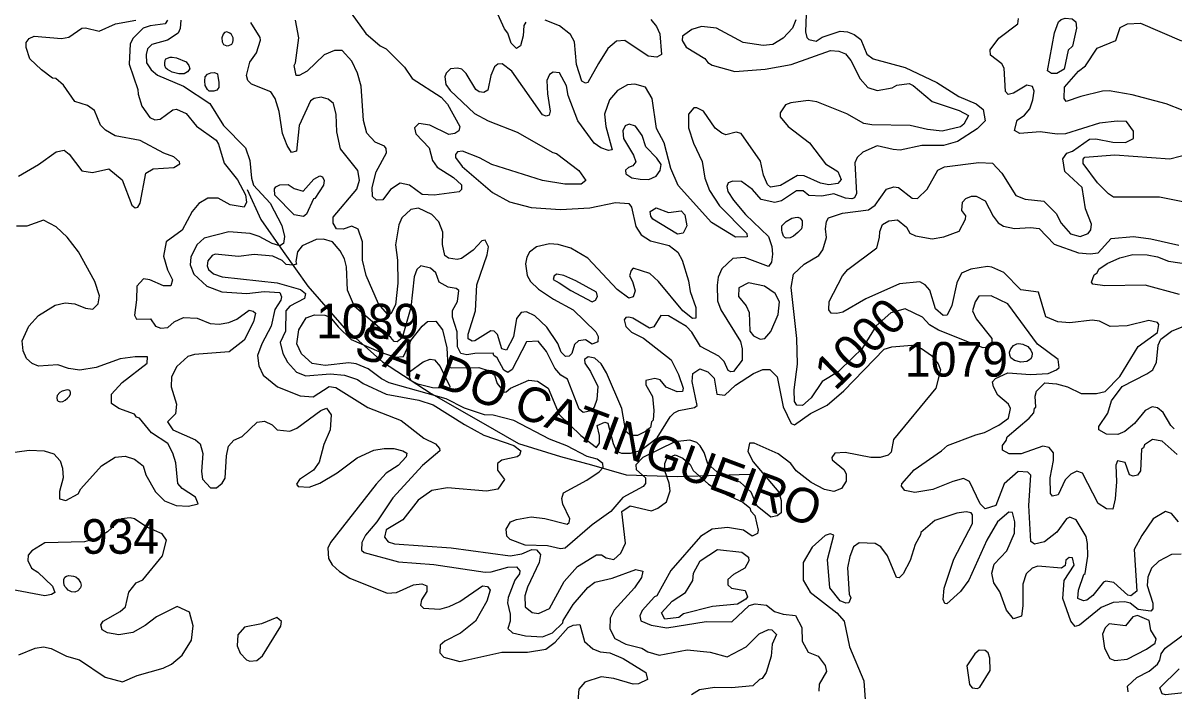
# Model space of a CAD drawing. Header units: kilometres. Extents: x 178.1 to 232.4, y 8228.7 to 8284.8.
# Drawn here: x 184.72 to 190.03, y 8276.26 to 8279.35 of the extents above; entities that cross this region are included whole.
import ezdxf
from ezdxf.enums import TextEntityAlignment as Align

# ---------------------------------------------------------------- set-up
doc = ezdxf.new("R2010")
doc.units = ezdxf.units.KM
for name, color, linetype in [('1', 7, 'Continuous'), ('2', 7, 'Continuous'), ('21', 7, 'Continuous'), ('26', 7, 'Continuous'), ('61', 7, 'Continuous')]:
    doc.layers.add(name, color=color, linetype=linetype)
doc.styles.add('dgn002', font='dgn002.shx')
doc.styles.add('dgn042', font='dgn042.shx')

msp = doc.modelspace()

# ---------------------------------------------------------------- linework, layer by layer
at = {"layer": '1', "color": 5, "linetype": 'Continuous', "lineweight": 13, "flags": 128}
for points in [[(188.3383, 8279.4688), (188.3314, 8279.3061), (188.338, 8279.2799), (188.348, 8279.2713), (188.3811, 8279.2626), (188.4081, 8279.2811), (188.4924, 8279.3096)], [(189.292, 8279.0222), (189.2674, 8279.0164), (189.2554, 8279.031), (189.2495, 8279.1384), (189.2386, 8279.1581), (189.1866, 8279.1992), (189.1844, 8279.2232), (189.2244, 8279.2771), (189.3127, 8279.3436), (189.3158, 8279.3686)], [(189.564, 8279.2408), (189.545, 8279.2217), (189.5261, 8279.1335), (189.4923, 8279.114), (189.4667, 8279.1141), (189.4487, 8279.1256), (189.4808, 8279.3016), (189.499, 8279.3526), (189.5121, 8279.3639), (189.5309, 8279.369), (189.5629, 8279.3656), (189.5803, 8279.3529), (189.5826, 8279.3238), (189.564, 8279.2408)], [(185.6381, 8279.2783), (185.6396, 8279.2608), (185.6454, 8279.2477), (185.66, 8279.2418), (185.6703, 8279.2433), (185.6834, 8279.2491), (185.6878, 8279.2579), (185.6892, 8279.2666), (185.6892, 8279.2783), (185.6819, 8279.2944), (185.6746, 8279.3002), (185.66, 8279.3061), (185.6498, 8279.3031), (185.644, 8279.2958), (185.6381, 8279.2783)], [(188.4924, 8279.3096), (188.526, 8279.3064), (188.5561, 8279.2945), (188.5879, 8279.2707), (188.6147, 8279.2036), (188.6446, 8279.1819)], [(185.4279, 8279.1863), (185.4732, 8279.1674), (185.4848, 8279.1513), (185.4892, 8279.1352), (185.479, 8279.1221), (185.4644, 8279.1119), (185.4396, 8279.1119), (185.4089, 8279.1206), (185.387, 8279.1323), (185.3797, 8279.1382), (185.3739, 8279.1513), (185.3739, 8279.1615), (185.3753, 8279.1747), (185.3783, 8279.182), (185.3987, 8279.1893), (185.4075, 8279.1893), (185.4279, 8279.1863)], [(188.6446, 8279.1819), (188.7927, 8279.1418), (188.9375, 8279.0728), (189.039, 8279.0074)], [(185.6192, 8279.1002), (185.6235, 8279.0739), (185.6235, 8279.0491), (185.6148, 8279.0374), (185.6002, 8279.0316), (185.5797, 8279.0316), (185.571, 8279.0403), (185.5608, 8279.0579), (185.5593, 8279.0798), (185.5608, 8279.0987), (185.571, 8279.1104), (185.587, 8279.1163), (185.6031, 8279.1177), (185.6177, 8279.1119), (185.6192, 8279.1002)], [(189.3096, 8278.8979), (189.3423, 8278.9214), (189.367, 8278.9512), (189.382, 8278.9929), (189.388, 8279.0322), (189.379, 8279.0536), (189.3536, 8279.0596), (189.292, 8279.0222)], [(189.039, 8279.0074), (189.1203, 8278.9733), (189.1516, 8278.9469), (189.1613, 8278.895), (189.124, 8278.8578), (189.0338, 8278.7995), (188.9688, 8278.7819), (188.8684, 8278.7813), (188.7689, 8278.7601), (188.736, 8278.762), (188.6631, 8278.7796), (188.5967, 8278.751), (188.5704, 8278.7264), (188.5592, 8278.7007), (188.5672, 8278.5594), (188.5585, 8278.5398), (188.5464, 8278.5349), (188.517, 8278.5378), (188.4627, 8278.5573), (188.4068, 8278.5477), (188.348, 8278.55), (188.3218, 8278.5721), (188.2907, 8278.5724), (188.2208, 8278.5262), (188.1902, 8278.5183), (188.1279, 8278.531), (188.0876, 8278.5779), (188.0368, 8278.6144), (187.9968, 8278.6167), (187.9755, 8278.6087), (187.9688, 8278.5918), (187.9735, 8278.5686), (188, 8278.5286), (188.0556, 8278.4632), (188.1615, 8278.3607), (188.1769, 8278.314), (188.1802, 8278.2786), (188.1752, 8278.2418), (188.1614, 8278.2224), (188.0505, 8278.2641), (187.9961, 8278.2595), (187.9451, 8278.2117), (187.9289, 8278.1731), (187.9237, 8278.1362), (187.9254, 8278.0639), (187.9412, 8278.0228), (188.0321, 8277.8762), (188.0389, 8277.8415), (188.0389, 8277.7903), (187.9989, 8277.7365), (187.9872, 8277.7351), (187.9743, 8277.7422), (187.9567, 8277.7833), (187.9323, 8277.8081), (187.847, 8277.8529), (187.8071, 8277.9183), (187.7825, 8277.9447), (187.6997, 8277.9944), (187.6639, 8277.9959), (187.6324, 8277.9428), (187.6115, 8277.9373), (187.5345, 8277.9833), (187.5156, 8277.9877), (187.5028, 8277.9869), (187.4946, 8277.9759), (187.5025, 8277.9455), (187.528, 8277.9196), (187.5835, 8277.8906), (187.7116, 8277.7917), (187.7449, 8277.7231), (187.7669, 8277.6597), (187.7635, 8277.6446), (187.7393, 8277.6427), (187.6889, 8277.6652), (187.6612, 8277.6985), (187.6371, 8277.7048), (187.595, 8277.6962), (187.5949, 8277.6749), (187.6256, 8277.622), (187.6322, 8277.5576), (187.6288, 8277.5131), (187.6208, 8277.5051), (187.6159, 8277.479), (187.5936, 8277.4594), (187.5566, 8277.4417), (187.5261, 8277.4418), (187.503, 8277.4594), (187.4842, 8277.566), (187.4133, 8277.7313), (187.3884, 8277.7721), (187.3596, 8277.7985), (187.3285, 8277.8051), (187.3115, 8277.7931), (187.3134, 8277.7755), (187.3397, 8277.7372)], [(187.5348, 8278.6873), (187.5145, 8278.6795), (187.5004, 8278.6668), (187.5026, 8278.6497), (187.5309, 8278.6318), (187.5689, 8278.6251), (187.6091, 8278.6244), (187.6419, 8278.64), (187.6605, 8278.6653), (187.665, 8278.693), (187.6453, 8278.7222), (187.5942, 8278.7756), (187.5778, 8278.8277), (187.5473, 8278.8701), (187.5183, 8278.8798), (187.4996, 8278.8716), (187.4892, 8278.8493), (187.4922, 8278.8135), (187.5376, 8278.7361), (187.548, 8278.7056), (187.5348, 8278.6873)], [(188.9879, 8277.3949), (189.1178, 8277.445), (189.1576, 8277.4547), (189.2246, 8277.4898), (189.2694, 8277.5219), (189.2778, 8277.5665), (189.269, 8277.5857), (189.2203, 8277.6284), (189.1993, 8277.6657), (189.1948, 8277.69), (189.2087, 8277.7045), (189.2659, 8277.7311), (189.3704, 8277.7232), (189.4518, 8277.7284), (189.4898, 8277.7442), (189.5033, 8277.7564), (189.4981, 8277.7926), (189.4034, 8277.8631), (189.2654, 8278.05), (189.1895, 8278.0861), (189.132, 8278.0848), (189.1154, 8278.0589), (189.1026, 8278.0178), (189.1197, 8277.9802), (189.1916, 8277.8897), (189.1926, 8277.8676), (189.1783, 8277.8509), (189.1521, 8277.8462), (189.0883, 8277.8717), (188.9457, 8277.9281), (188.9042, 8277.9526), (188.8717, 8277.988), (188.7922, 8278.027), (188.726, 8278.0088), (188.6586, 8277.9486), (188.5937, 8277.8442), (188.5487, 8277.801), (188.4822, 8277.7352), (188.4083, 8277.6911), (188.3575, 8277.6156), (188.3175, 8277.5807), (188.2915, 8277.5817), (188.2811, 8277.598), (188.2792, 8277.6523), (188.2956, 8277.7708), (188.2923, 8277.8893), (188.2661, 8278.1247), (188.2764, 8278.1861), (188.3262, 8278.2328), (188.3928, 8278.2736), (188.4118, 8278.2994), (188.4286, 8278.3561), (188.4241, 8278.3956), (188.4285, 8278.4294), (188.4388, 8278.4464), (188.5031, 8278.4687), (188.6221, 8278.4841), (188.6531, 8278.5056), (188.7052, 8278.5799), (188.7402, 8278.5897), (188.761, 8278.5879), (188.8239, 8278.5372), (188.8485, 8278.5366), (188.893, 8278.5791), (188.9433, 8278.6666), (188.9741, 8278.6832), (189.1318, 8278.7024), (189.1951, 8278.6991), (189.2381, 8278.6537), (189.3031, 8278.5498), (189.3465, 8278.5329), (189.4324, 8278.5237), (189.4888, 8278.4671), (189.5121, 8278.4227), (189.5557, 8278.3731), (189.5999, 8278.3606), (189.6373, 8278.3742), (189.6484, 8278.3914), (189.6519, 8278.4184), (189.624, 8278.4886), (189.6094, 8278.5872), (189.5287, 8278.6615), (189.5191, 8278.7195), (189.5386, 8278.7451), (189.565, 8278.7549), (189.6422, 8278.8108), (189.6724, 8278.8126), (189.7506, 8278.7965), (189.8089, 8278.795), (189.8457, 8278.813), (189.8462, 8278.8476), (189.8129, 8278.8913), (189.7712, 8278.8934), (189.6897, 8278.8847), (189.5317, 8278.8358)], [(189.5317, 8278.8358), (189.4932, 8278.8343), (189.4157, 8278.8439), (189.3208, 8278.8359), (189.2971, 8278.8509), (189.3096, 8278.8979)], [(186.0628, 8278.6254), (186.0906, 8278.6413), (186.1022, 8278.6372), (186.1095, 8278.6198), (186.1066, 8278.5984), (186.0675, 8278.5361), (186.0601, 8278.5351), (186.0283, 8278.4635), (186.0147, 8278.4529), (185.9709, 8278.4612), (185.8828, 8278.5511), (185.881, 8278.5807), (185.8866, 8278.5907), (185.9058, 8278.5997), (185.9444, 8278.6004), (185.9715, 8278.5825), (186.0134, 8278.5697), (186.0628, 8278.6254)], [(187.7837, 8278.4097), (187.7669, 8278.3756), (187.7417, 8278.3713), (187.627, 8278.4413), (187.6177, 8278.4541), (187.6147, 8278.4767), (187.6428, 8278.4932), (187.6991, 8278.4724), (187.7572, 8278.4799), (187.775, 8278.4616), (187.7837, 8278.4097)], [(187.2334, 8277.7014), (187.2022, 8277.7205), (187.1748, 8277.7528), (187.1367, 8277.8301), (187.0972, 8277.8775), (187.0439, 8277.8748), (186.9785, 8277.7463), (186.9574, 8277.732), (186.939, 8277.7436), (186.9083, 8277.7996), (186.8935, 8277.8105), (186.8895, 8277.8213), (186.8051, 8277.8202), (186.7689, 8277.8138), (186.7411, 8277.8206), (186.7259, 8277.8516), (186.7238, 8277.9206), (186.7023, 8277.9889), (186.7024, 8278.0184), (186.7252, 8278.0606), (186.7317, 8278.1108), (186.7186, 8278.1212), (186.6819, 8278.1268), (186.6405, 8278.1493), (186.6249, 8278.1931), (186.601, 8278.2139), (186.5554, 8278.2251), (186.5376, 8278.2079), (186.5261, 8278.175), (186.5099, 8278.0326), (186.4703, 8277.8934), (186.4475, 8277.8746), (186.4338, 8277.8753), (186.4183, 8277.8944), (186.2498, 8278.0375), (186.2169, 8278.1133), (186.2135, 8278.2201), (186.2037, 8278.2573), (186.1833, 8278.2948), (186.149, 8278.3359), (186.1072, 8278.3482), (186.0735, 8278.3468), (186.0076, 8278.3182), (185.9866, 8278.2893), (185.9784, 8278.245), (185.9822, 8278.2337), (185.9655, 8278.229), (185.9342, 8278.2318), (185.9165, 8278.2499), (185.8728, 8278.2694), (185.7871, 8278.2778), (185.7148, 8278.2681), (185.6069, 8278.2794), (185.5926, 8278.2738), (185.5733, 8278.2479), (185.57, 8278.2259), (185.5762, 8278.2079), (185.5995, 8278.189), (185.6396, 8278.1741), (185.8924, 8278.1461), (186.0002, 8278.1166), (186.0243, 8278.0981), (186.0185, 8278.0751), (185.9515, 8278.0384), (185.9326, 8278.0182), (185.9319, 8277.9229), (185.9061, 8277.8711), (185.9187, 8277.82), (185.9399, 8277.7803), (185.9819, 8277.7336), (186.0247, 8277.7177), (186.1372, 8277.7264), (186.2036, 8277.7202), (186.2637, 8277.7001), (186.2899, 8277.6817), (186.3954, 8277.6329), (186.5468, 8277.6047), (186.6127, 8277.5833), (186.7581, 8277.4918), (186.8463, 8277.4438), (186.9854, 8277.3955), (187.0185, 8277.3706), (187.0114, 8277.35), (187.0001, 8277.3423), (186.9296, 8277.3278), (186.9103, 8277.312), (186.9096, 8277.2812), (186.9418, 8277.2391), (186.9111, 8277.1936), (186.8586, 8277.185), (186.6785, 8277.1995), (186.6069, 8277.188), (186.5438, 8277.1431), (186.4735, 8277.0518), (186.3966, 8277.0063)], [(187.2158, 8278.18), (187.1836, 8278.1863), (187.1716, 8278.1793), (187.1678, 8278.1629), (187.194, 8278.1461), (187.2481, 8278.1109), (187.3476, 8278.0595), (187.3624, 8278.0663), (187.3722, 8278.0835), (187.3671, 8278.1036), (187.2724, 8278.1554), (187.2158, 8278.18)], [(187.3054, 8277.5473), (187.2877, 8277.5634), (187.2334, 8277.7014)], [(187.3397, 8277.7372), (187.3736, 8277.6685), (187.3692, 8277.6079), (187.3563, 8277.5718), (187.3428, 8277.556), (187.3054, 8277.5473)], [(190.0533, 8277.0422), (190.022, 8277.0809), (189.9933, 8277.091), (189.9372, 8277.0566), (189.8837, 8276.9801), (189.8497, 8276.9149), (189.8609, 8276.723), (189.8335, 8276.7015), (189.8205, 8276.7042), (189.7555, 8276.7633), (189.7185, 8276.7684), (189.7076, 8276.7644), (189.6584, 8276.7026), (189.631, 8276.6817), (189.6157, 8276.6782), (189.5896, 8276.6894), (189.5928, 8276.7271), (189.6161, 8276.7995), (189.6224, 8276.8046), (189.6352, 8276.8837), (189.6339, 8276.9429), (189.6269, 8276.9749), (189.582, 8277.0516), (189.5514, 8277.0643), (189.5361, 8277.0571), (189.4925, 8276.9944), (189.4358, 8276.9502), (189.3893, 8276.94), (189.3728, 8276.9524), (189.3622, 8277.1181), (189.372, 8277.2591), (189.3577, 8277.2716), (189.313, 8277.275), (189.2495, 8277.219), (189.2103, 8277.1189), (189.1618, 8277.1022), (189.1381, 8277.1264), (189.0894, 8277.2298), (189.0611, 8277.2422), (189.0122, 8277.2296), (188.9194, 8277.1928), (188.8363, 8277.1784), (188.791, 8277.187), (188.7752, 8277.2074), (188.7765, 8277.2178), (188.8333, 8277.283), (188.9598, 8277.37)], [(188.9598, 8277.37), (188.9879, 8277.3949)], [(187.0224, 8276.8955), (187.0686, 8276.9144), (187.0905, 8276.9131), (187.1083, 8276.8913), (187.103, 8276.8548), (187.0483, 8276.7411), (187.0363, 8276.7012), (187.0383, 8276.6501), (187.07, 8276.6234), (187.0986, 8276.6191), (187.1499, 8276.6417), (187.2175, 8276.7668), (187.2795, 8276.8366), (187.3664, 8276.8901), (187.3895, 8276.8901), (187.4112, 8276.8759), (187.4464, 8276.869), (187.4796, 8276.8977), (187.5005, 8276.9441), (187.4843, 8277.0901), (187.5219, 8277.1169), (187.6207, 8277.0929), (187.6503, 8277.1065), (187.6896, 8277.1358), (187.7064, 8277.1858), (187.7031, 8277.2221), (187.6832, 8277.2787), (187.6818, 8277.3124), (187.691, 8277.335), (187.7295, 8277.3522), (187.7649, 8277.3365), (187.8001, 8277.308), (187.8139, 8277.28), (187.8835, 8277.2167), (187.946, 8277.1787), (188.0427, 8277.1336), (188.0745, 8277.1077), (188.0789, 8277.0922), (188.0983, 8277.0728), (188.1127, 8277.0046), (188.1108, 8276.9892), (188.0849, 8276.9763), (188.0462, 8277.0039), (187.9722, 8277.0168), (187.9006, 8277.0085), (187.8475, 8276.975), (187.7097, 8276.8177), (187.646, 8276.7005), (187.6347, 8276.6966), (187.5785, 8276.6339), (187.5668, 8276.6088), (187.5718, 8276.586), (187.62, 8276.5662), (187.6925, 8276.553), (187.8735, 8276.5823), (187.9915, 8276.5806), (188.0719, 8276.6563), (188.0997, 8276.6646), (188.1516, 8276.6582), (188.1888, 8276.6287), (188.229, 8276.6156), (188.2853, 8276.6101), (188.3149, 8276.5554), (188.3171, 8276.491), (188.3441, 8276.4408), (188.391, 8276.4227), (188.4232, 8276.3791), (188.4284, 8276.3519), (188.3946, 8276.2926), (188.3934, 8276.2609)], [(186.3966, 8277.0063), (186.3883, 8276.9718), (186.4054, 8276.9506), (186.4349, 8276.9413), (186.6957, 8276.9231)], [(186.6957, 8276.9231), (186.9689, 8276.8853), (187.0224, 8276.8955)], [(190.1208, 8276.258), (189.9937, 8276.2436), (189.9777, 8276.2475), (189.9668, 8276.2756), (190.0565, 8276.3644)]]:
    msp.add_lwpolyline(points, dxfattribs=at)
at = {"layer": '2', "color": 3, "linetype": 'Continuous', "lineweight": 0, "flags": 128}
for points in [[(187.0416, 8279.3507), (187.0319, 8279.3351), (187.0279, 8279.2873), (187.0159, 8279.2421), (186.9971, 8279.2298), (186.9726, 8279.2541), (186.9572, 8279.2998), (186.9422, 8279.3207), (186.8869, 8279.4425)], [(186.2139, 8279.4196), (186.3024, 8279.2984), (186.3677, 8279.2413), (186.3966, 8279.227), (186.4804, 8279.143), (186.5162, 8279.0909), (186.6505, 8279.0042), (186.6795, 8278.9718), (186.7365, 8278.8685), (186.7317, 8278.8495), (186.7125, 8278.8362), (186.6851, 8278.8313), (186.5975, 8278.8749), (186.547, 8278.8829), (186.5268, 8278.8626), (186.5334, 8278.8352), (186.5948, 8278.7697), (186.6103, 8278.7124), (186.6308, 8278.6805), (186.7062, 8278.6329), (186.7442, 8278.5996), (186.7433, 8278.5782), (186.7338, 8278.5664), (186.6182, 8278.5511), (186.5616, 8278.5555), (186.5038, 8278.598), (186.46, 8278.607), (186.4169, 8278.5782), (186.3805, 8278.5305)], [(185.4426, 8278.7056), (185.4166, 8278.7287), (185.37, 8278.7457), (185.2611, 8278.8042), (185.1459, 8278.8258), (185.0999, 8278.8523), (185.0781, 8278.8745), (185.0496, 8278.9425), (185.0167, 8278.9658), (184.9587, 8278.9846), (184.9059, 8279.0601), (184.8716, 8279.0906), (184.8562, 8279.0917), (184.805, 8279.13), (184.7507, 8279.1815), (184.7342, 8279.2344), (184.7345, 8279.2566), (184.7482, 8279.2748), (184.7707, 8279.2867), (184.8979, 8279.2761), (184.9316, 8279.2822), (184.9911, 8279.323), (185.0083, 8279.3244), (185.0719, 8279.3101), (185.147, 8279.3439), (185.24, 8279.3606)], [(185.3066, 8279.3344), (185.2742, 8279.3236), (185.2275, 8279.2772), (185.215, 8279.2504), (185.2093, 8279.1575)], [(185.448, 8279.3601), (185.4448, 8279.322), (185.4355, 8279.2995), (185.3861, 8279.2674), (185.3137, 8279.2474), (185.2949, 8279.2277), (185.2884, 8279.2021), (185.2904, 8279.1629), (185.311, 8279.131), (185.3409, 8279.1062), (185.4612, 8279.0546), (185.5828, 8278.9756), (185.6457, 8278.8737), (185.7471, 8278.7697), (185.7672, 8278.7123), (185.7743, 8278.631), (185.784, 8278.5972), (185.86, 8278.5155), (185.9149, 8278.411), (185.9266, 8278.3615), (185.9223, 8278.3283), (185.9056, 8278.3176), (185.8699, 8278.328), (185.8099, 8278.3616), (185.7684, 8278.3747), (185.6705, 8278.383), (185.5553, 8278.3534), (185.5222, 8278.3222), (185.4944, 8278.2653), (185.4911, 8278.2302), (185.509, 8278.1862), (185.5688, 8278.132), (185.638, 8278.1045), (185.7535, 8278.0968), (185.8332, 8278.1066), (185.9058, 8278.1022), (185.9133, 8278.0826), (185.9104, 8278.0663), (185.8826, 8278.0243), (185.8648, 8277.9467), (185.8225, 8277.8646), (185.8023, 8277.811), (185.8087, 8277.7639), (185.8277, 8277.7201), (185.8941, 8277.6669), (185.9991, 8277.6253), (186.0592, 8277.6199), (186.1323, 8277.6684), (186.1636, 8277.6637), (186.3112, 8277.5713), (186.4658, 8277.5103), (186.5701, 8277.4289), (186.6232, 8277.4036), (186.643, 8277.3817), (186.6438, 8277.3705), (186.5635, 8277.3028), (186.427, 8277.1529), (186.3533, 8277.0434), (186.3004, 8276.9817), (186.2845, 8276.948), (186.282, 8276.9122), (186.2942, 8276.9005), (186.4526, 8276.8584), (186.6167, 8276.8458), (186.853, 8276.8097), (186.8815, 8276.8116), (186.9584, 8276.834), (186.9984, 8276.8356), (187.0125, 8276.8162), (187.0118, 8276.8026), (186.9904, 8276.7733), (186.9588, 8276.6928), (186.956, 8276.6681), (186.9687, 8276.616), (186.969, 8276.5834), (186.9578, 8276.5502), (186.98, 8276.5302), (187.0396, 8276.5163), (187.1177, 8276.5117), (187.1646, 8276.5305), (187.2118, 8276.5756)], [(185.3869, 8279.3594), (185.3767, 8279.343), (185.3066, 8279.3344)], [(187.2845, 8277.8791), (187.265, 8277.8618), (187.253, 8277.8209), (187.241, 8277.8083), (187.2246, 8277.807), (187.2037, 8277.8265), (187.189, 8277.8669), (187.1378, 8277.9425), (187.0819, 8277.9951), (187.0439, 8278.0126), (187.0189, 8278.0095), (186.9979, 8277.9828), (186.9832, 8277.8979), (186.9522, 8277.8354), (186.9299, 8277.8419), (186.9098, 8277.9084), (186.8941, 8277.9239), (186.8788, 8277.9247), (186.8049, 8277.8783), (186.7934, 8277.8767), (186.775, 8277.8883), (186.7748, 8277.9095), (186.809, 8278.0171), (186.8146, 8278.1376), (186.8623, 8278.2759), (186.8684, 8278.3126), (186.8534, 8278.3433), (186.837, 8278.3415), (186.7974, 8278.2975), (186.7444, 8278.2595), (186.7239, 8278.255), (186.6846, 8278.2604), (186.6665, 8278.2727), (186.6563, 8278.3239), (186.6576, 8278.3805), (186.64, 8278.4286), (186.6071, 8278.4628), (186.5451, 8278.4916), (186.5095, 8278.4856), (186.4682, 8278.4466), (186.455, 8278.4147), (186.439, 8278.3221), (186.4488, 8278.2514), (186.4505, 8278.1453), (186.4388, 8278.0448), (186.4173, 8278.0034), (186.4024, 8278.0017), (186.3614, 8278.0491), (186.3043, 8278.1803), (186.2876, 8278.2521), (186.2871, 8278.3359), (186.267, 8278.3944), (186.2374, 8278.4092), (186.1969, 8278.3943), (186.1667, 8278.3957), (186.1509, 8278.4227), (186.1514, 8278.4509), (186.2613, 8278.5802), (186.2725, 8278.6209), (186.2658, 8278.6657), (186.1857, 8278.7652), (186.1689, 8278.8447), (186.1655, 8278.9244), (186.1523, 8278.9755), (186.1288, 8278.9955), (186.0965, 8279.0051), (186.0643, 8278.9989), (186.0462, 8278.9879), (185.9945, 8278.873), (185.9815, 8278.7544), (185.9598, 8278.7482), (185.9386, 8278.7816), (185.9182, 8278.8373), (185.9021, 8278.9387), (185.8841, 8278.9987), (185.8637, 8279.0285), (185.7745, 8279.0644), (185.7577, 8279.0816), (185.7512, 8279.1043), (185.7675, 8279.1659), (185.7976, 8279.2092), (185.8165, 8279.2673), (185.8149, 8279.2794), (185.7713, 8279.3497)], [(186.3961, 8278.7675), (186.3887, 8278.7783), (186.3461, 8278.7973), (186.3072, 8278.8382), (186.2909, 8278.8967), (186.2808, 8279.0547), (186.264, 8279.1146), (186.2374, 8279.171), (186.1924, 8279.2204), (186.1575, 8279.2208), (186.1099, 8279.1995), (186.0311, 8279.1248), (185.9952, 8279.1046), (185.9811, 8279.1049), (185.9716, 8279.151), (185.978, 8279.163), (185.9926, 8279.2778), (185.9783, 8279.3606)], [(187.6178, 8279.3635), (187.6437, 8279.3313), (187.6601, 8279.2975), (187.6664, 8279.2017), (187.6456, 8279.1895), (187.6049, 8279.1935), (187.4978, 8279.2666), (187.4601, 8279.2637), (187.42, 8279.2292), (187.3757, 8279.1594), (187.3265, 8279.0718), (187.3163, 8279.0698), (187.2996, 8279.0787), (187.2745, 8279.1558), (187.265, 8279.2597), (187.2467, 8279.2932), (187.1961, 8279.3345), (187.1294, 8279.3607)], [(188.2876, 8279.3622), (188.2722, 8279.3235), (188.228, 8279.2777), (188.1814, 8279.2473), (188.1362, 8279.2424), (188.0437, 8279.2575), (187.921, 8279.3227), (187.8516, 8279.3313), (187.8072, 8279.3173), (187.7633, 8279.2861), (187.7626, 8279.2656), (187.7809, 8279.2352), (187.8669, 8279.1833), (187.881, 8279.1651), (187.9011, 8279.1524), (188.0059, 8279.1223), (188.146, 8279.1336), (188.2653, 8279.1551), (188.4477, 8279.2193), (188.4865, 8279.2175), (188.5166, 8279.2042), (188.5407, 8279.1732), (188.5845, 8279.0897), (188.6196, 8279.049), (188.6625, 8279.035), (188.7312, 8279.0474), (188.7529, 8279.0598), (188.8103, 8279.0675), (188.829, 8279.058), (188.9168, 8278.9837), (189.0416, 8278.9433), (189.085, 8278.9192), (189.0634, 8278.8797), (189.0469, 8278.8677), (188.9633, 8278.8474), (188.8949, 8278.8545), (188.8144, 8278.8738), (188.6374, 8278.8771), (188.6007, 8278.8831), (188.5228, 8278.9279), (188.3839, 8278.9824), (188.3436, 8278.9887), (188.2647, 8278.9785), (188.2401, 8278.9689), (188.2152, 8278.9322), (188.2153, 8278.9133), (188.2518, 8278.8683), (188.351, 8278.7935), (188.4241, 8278.6962), (188.481, 8278.6613), (188.496, 8278.6241), (188.4814, 8278.6055), (188.4398, 8278.5989), (188.4016, 8278.6069), (188.3251, 8278.6413), (188.2952, 8278.6432), (188.216, 8278.5969), (188.1701, 8278.5889), (188.1567, 8278.6017), (188.1384, 8278.6444), (188.1249, 8278.7081), (188.0343, 8278.8368), (188.0116, 8278.8423), (187.9639, 8278.831), (187.9456, 8278.8376), (187.9156, 8278.8619), (187.8613, 8278.9405), (187.8306, 8278.9558), (187.8171, 8278.9556), (187.7918, 8278.9264), (187.7922, 8278.8621), (187.815, 8278.7913), (187.8548, 8278.7076), (187.8677, 8278.6301), (187.8885, 8278.5738), (187.9347, 8278.5023), (188.0618, 8278.3741), (188.0625, 8278.3587), (188.0086, 8278.3585), (187.8987, 8278.4262), (187.7444, 8278.5962), (187.7099, 8278.6755), (187.6802, 8278.794), (187.6448, 8278.8595), (187.6233, 8278.9977)], [(190.0759, 8278.943), (189.9968, 8278.9742), (189.8395, 8279.0152), (189.7342, 8279.0332), (189.7023, 8279.0317), (189.6032, 8279.0071), (189.5352, 8278.9844), (189.5253, 8278.998), (189.5274, 8279.0499), (189.5916, 8279.1243), (189.6243, 8279.1491), (189.6785, 8279.2305), (189.7637, 8279.2661), (189.7851, 8279.3257), (189.8185, 8279.3439), (189.8789, 8279.3459), (190.0671, 8279.2643)], [(185.2093, 8279.1575), (185.2498, 8279.0405), (185.2507, 8279.0187)], [(187.4034, 8278.9265), (187.4103, 8278.8697), (187.439, 8278.7617), (187.4231, 8278.7585), (187.3874, 8278.7707), (187.356, 8278.7914), (187.2814, 8278.8946), (187.2367, 8279.0118), (187.2281, 8279.057), (187.1967, 8279.1166), (187.1671, 8279.1203), (187.1503, 8279.1087), (187.1373, 8279.0819), (187.1402, 8279.0193), (187.1533, 8278.9403), (187.1481, 8278.9218), (187.135, 8278.9165), (187.1173, 8278.9232), (186.9755, 8279.1238), (186.9321, 8279.1587), (186.912, 8279.1562), (186.8958, 8279.1439), (186.8794, 8279.1051), (186.8652, 8279.0375), (186.8464, 8279.0254), (186.8247, 8279.0294), (186.81, 8279.0394), (186.7654, 8279.1142), (186.7452, 8279.1337), (186.7253, 8279.1386), (186.6926, 8279.1359), (186.673, 8279.1157), (186.6667, 8279.098), (186.6709, 8279.0636), (186.6913, 8279.0345), (186.8033, 8278.9293), (186.867, 8278.8949), (187.0012, 8278.8426), (187.1655, 8278.7485), (187.1817, 8278.7447), (187.2853, 8278.6657), (187.3176, 8278.6201), (187.2969, 8278.6025), (187.2206, 8278.6019), (187.118, 8278.6191), (186.884, 8278.694), (186.8268, 8278.7241), (186.7483, 8278.755), (186.7249, 8278.7522), (186.7155, 8278.739), (186.7159, 8278.7253), (186.7463, 8278.6848), (186.8867, 8278.5643), (186.9656, 8278.5215), (187.0651, 8278.4949), (187.2009, 8278.4853), (187.3369, 8278.4935), (187.4554, 8278.5181), (187.5156, 8278.5128), (187.5292, 8278.4962), (187.5486, 8278.407), (187.5726, 8278.369), (187.6165, 8278.3404), (187.7024, 8278.3191), (187.7423, 8278.2888), (187.7623, 8278.2513), (187.7916, 8278.1566), (187.8001, 8278.1073), (187.8249, 8278.0336), (187.8255, 8277.9832), (187.8104, 8277.9825), (187.7652, 8278.0167), (187.6531, 8278.1532), (187.6135, 8278.1892), (187.5369, 8278.2149), (187.5266, 8278.2044), (187.519, 8278.1792), (187.5333, 8278.1537), (187.5448, 8278.1101), (187.5364, 8278.0823), (187.516, 8278.0758), (187.4629, 8278.1164), (187.3271, 8278.2612), (187.2486, 8278.3074), (187.1895, 8278.3238), (187.1494, 8278.327), (187.0901, 8278.3137), (187.0579, 8278.2892), (187.0449, 8278.2661), (187.0399, 8278.235), (187.0472, 8278.1803), (187.0618, 8278.1537), (187.0998, 8278.1179), (187.1681, 8278.0721), (187.2598, 8278.0218)], [(185.2507, 8279.0187), (185.2688, 8278.9626), (185.3047, 8278.9103), (185.3286, 8278.9002), (185.3536, 8278.9032), (185.4108, 8278.9465), (185.4288, 8278.9489), (185.4734, 8278.9293), (185.521, 8278.8699), (185.6113, 8278.8055), (185.6224, 8278.7878), (185.6486, 8278.6999), (185.7106, 8278.6221), (185.7461, 8278.5528), (185.7507, 8278.5198), (185.7403, 8278.4969), (185.6767, 8278.5078), (185.6203, 8278.5378), (185.5727, 8278.538), (185.5312, 8278.5138), (185.5008, 8278.4768), (185.4545, 8278.3899), (185.3807, 8278.3362), (185.3676, 8278.2706), (185.3861, 8278.2073), (185.4092, 8278.1599), (185.4025, 8278.1323), (185.3679, 8278.1327), (185.305, 8278.1612), (185.276, 8278.1659), (185.2456, 8278.1321), (185.2439, 8278.0678), (185.2344, 8277.9976), (185.244, 8277.9789), (185.3076, 8277.9798), (185.3308, 8277.9459), (185.3553, 8277.9374), (185.388, 8277.941), (185.418, 8277.9674), (185.4604, 8277.9864), (185.523, 8277.9831), (185.5831, 8277.9586), (185.6258, 8277.9554), (185.6693, 8277.9637), (185.7075, 8277.9796), (185.7634, 8278.0206), (185.7829, 8278.0163), (185.7934, 8278.007), (185.7844, 8277.9659), (185.7412, 8277.8813), (185.671, 8277.8284), (185.5114, 8277.8152), (185.4799, 8277.807), (185.43, 8277.7609), (185.4056, 8277.7123), (185.4035, 8277.6663), (185.4282, 8277.5865), (185.4229, 8277.5423), (185.3861, 8277.5049), (185.4107, 8277.4677), (185.5163, 8277.4222), (185.537, 8277.4029), (185.5501, 8277.3586), (185.5436, 8277.2752), (185.5479, 8277.2397), (185.5848, 8277.1999), (185.6125, 8277.1999), (185.6389, 8277.2211), (185.6536, 8277.2447), (185.6588, 8277.3472), (185.669, 8277.3921), (185.6933, 8277.42), (185.7321, 8277.4365), (185.8003, 8277.5034), (185.8343, 8277.5073), (185.8699, 8277.4904), (185.893, 8277.4679), (185.9522, 8277.4618), (185.9833, 8277.4759), (186.0945, 8277.5575), (186.1211, 8277.5679), (186.1425, 8277.5364), (186.1377, 8277.4676), (186.1083, 8277.3995), (186.0861, 8277.3185), (186.0608, 8277.2809), (185.9963, 8277.239), (185.9819, 8277.2164), (185.9902, 8277.2062), (186.0412, 8277.203), (186.0894, 8277.2208), (186.1696, 8277.2693), (186.2628, 8277.3379), (186.3388, 8277.3736), (186.3869, 8277.3823)], [(187.4643, 8279.0348), (187.4278, 8278.9915), (187.4034, 8278.9265)], [(187.6233, 8278.9977), (187.5932, 8279.0502), (187.5444, 8279.0645), (187.5108, 8279.0608), (187.4643, 8279.0348)], [(184.6992, 8278.6399), (184.7917, 8278.6934), (184.8723, 8278.7526), (184.91, 8278.7591), (184.9333, 8278.7413), (184.9912, 8278.6649), (185.0405, 8278.6564), (185.116, 8278.6728), (185.1775, 8278.6232), (185.2223, 8278.5057), (185.2377, 8278.4936), (185.2501, 8278.497)], [(186.3496, 8278.6601), (186.397, 8278.7472), (186.3961, 8278.7675)], [(190.0821, 8278.5194), (189.9662, 8278.5425), (189.7541, 8278.543), (189.7313, 8278.5572), (189.6794, 8278.6093), (189.6129, 8278.6979), (189.6143, 8278.7188), (189.6209, 8278.7269), (189.7593, 8278.7387), (190.0132, 8278.719), (190.2049, 8278.7682)], [(185.4155, 8278.6796), (185.4431, 8278.6971), (185.4426, 8278.7056)], [(185.2501, 8278.497), (185.2603, 8278.5153), (185.287, 8278.653), (185.3208, 8278.674), (185.4155, 8278.6796)], [(186.3805, 8278.5305), (186.351, 8278.5282), (186.3333, 8278.5459), (186.3321, 8278.5879), (186.3496, 8278.6601)], [(189.437, 8277.6845), (189.4899, 8277.6804), (189.5418, 8277.6659), (189.6047, 8277.636), (189.6749, 8277.6359), (189.7149, 8277.6447), (189.7829, 8277.7147), (189.8671, 8277.8525), (189.9574, 8277.9172), (189.9636, 8277.9551), (189.9568, 8277.9638), (189.9175, 8277.9733), (189.8172, 8277.9488), (189.7383, 8277.9454), (189.6886, 8277.9696), (189.6552, 8277.9748), (189.5514, 8277.9618), (189.4966, 8277.967), (189.4414, 8277.9902), (189.4068, 8278.1043), (189.3256, 8278.1139), (189.248, 8278.1941), (189.192, 8278.2191), (189.1727, 8278.2217), (189.0948, 8278.2093), (189.0521, 8278.1912), (189.0298, 8278.1461), (189.0068, 8278.0415), (188.9855, 8277.9979), (188.9676, 8277.9956), (188.9316, 8278.0272), (188.9065, 8278.1125), (188.8844, 8278.1381), (188.8601, 8278.1511), (188.7659, 8278.1425), (188.6098, 8278.0727), (188.5037, 8278.0115), (188.4766, 8278.0047), (188.4511, 8278.0063), (188.4393, 8278.0216), (188.4406, 8278.0599), (188.5032, 8278.1799), (188.5276, 8278.2086), (188.6604, 8278.3087), (188.6739, 8278.3561), (188.6744, 8278.3838), (188.6868, 8278.4166), (188.7169, 8278.4329), (188.7558, 8278.4374), (188.7979, 8278.4037), (188.8128, 8278.3767), (188.8395, 8278.3633), (188.9171, 8278.3503), (188.9711, 8278.3587), (189.0405, 8278.386), (189.0709, 8278.4405), (189.0721, 8278.4569), (189.0528, 8278.4815), (189.0567, 8278.5191), (189.0727, 8278.5361), (189.0978, 8278.5475), (189.1204, 8278.5477), (189.1617, 8278.5257), (189.1981, 8278.4551), (189.221, 8278.4244), (189.246, 8278.4078), (189.2972, 8278.3976), (189.3706, 8278.4028), (189.4099, 8278.3976), (189.4792, 8278.3256), (189.5919, 8278.2847), (189.646, 8278.2813), (189.6824, 8278.2861), (189.7434, 8278.3509), (189.8454, 8278.3602), (189.9258, 8278.35), (190.0553, 8278.3209)], [(184.5131, 8277.3412), (184.7483, 8277.3742), (184.8167, 8277.3706), (184.8624, 8277.3572), (184.8917, 8277.324), (184.9013, 8277.2909), (184.9047, 8277.2457), (184.8887, 8277.1823), (184.8885, 8277.1483), (184.9179, 8277.1406), (184.9745, 8277.1726), (184.986, 8277.1952), (185.0816, 8277.3021), (185.1453, 8277.3411), (185.1912, 8277.3461), (185.2346, 8277.3326), (185.2749, 8277.3013), (185.2861, 8277.2606), (185.3306, 8277.1817), (185.3733, 8277.1398), (185.4273, 8277.1186), (185.4835, 8277.1158), (185.5277, 8277.1263), (185.5156, 8277.1561), (185.4546, 8277.197), (185.4338, 8277.2206), (185.4245, 8277.3147), (185.4115, 8277.36), (185.3875, 8277.4047), (185.3135, 8277.454), (185.2569, 8277.5217), (185.2443, 8277.5259), (185.2344, 8277.5401), (185.1614, 8277.5662), (185.1289, 8277.5891), (185.1289, 8277.6318), (185.1782, 8277.6868), (185.2928, 8277.7758), (185.2945, 8277.805), (185.238, 8277.8055), (185.1683, 8277.7954), (185.0573, 8277.7554), (184.9813, 8277.7429), (184.9301, 8277.7505), (184.8803, 8277.7675), (184.7908, 8277.7612), (184.7619, 8277.7743), (184.7363, 8277.7968), (184.7199, 8277.8328), (184.7158, 8277.8789), (184.7467, 8277.9465), (184.7912, 8277.9963), (184.868, 8278.0436), (184.9147, 8278.0539), (184.9583, 8278.0496), (185.0076, 8278.0291), (185.0424, 8278.0246), (185.0661, 8278.0496), (185.0726, 8278.0873), (185.0513, 8278.1527), (184.9759, 8278.2903), (184.9234, 8278.3578), (184.8731, 8278.4049), (184.814, 8278.4359), (184.7369, 8278.408), (184.6894, 8278.4081)], [(188.2222, 8278.4101), (188.2422, 8278.43), (188.2685, 8278.4451), (188.2844, 8278.4491), (188.2964, 8278.4499), (188.3075, 8278.4451), (188.3163, 8278.4332), (188.3163, 8278.4133), (188.3139, 8278.3957), (188.2972, 8278.379), (188.2764, 8278.3623), (188.2605, 8278.3543), (188.243, 8278.3535), (188.2358, 8278.3567), (188.2302, 8278.363), (188.2238, 8278.3814), (188.2222, 8278.3901), (188.2222, 8278.4101)], [(190.059, 8278.0922), (189.9003, 8278.1358), (189.7129, 8278.133), (189.658, 8278.1412), (189.6524, 8278.1502), (189.6649, 8278.1831), (189.6784, 8278.1928), (189.6866, 8278.2102), (189.724, 8278.2354), (189.783, 8278.2627), (189.8429, 8278.2778), (189.9094, 8278.276), (189.9574, 8278.2663), (190.0074, 8278.2466), (190.1226, 8278.2299)], [(188.1917, 8278.0976), (188.1426, 8278.1313), (188.068, 8278.1461), (188.0235, 8278.1244), (188.0224, 8278.0842), (188.0577, 8278.0403), (188.0718, 8278.0105), (188.0752, 8277.9229), (188.0914, 8277.9015), (188.1219, 8277.887), (188.1445, 8277.89), (188.1716, 8277.9218), (188.2063, 8278), (188.2116, 8278.0597), (188.1917, 8278.0976)], [(187.2598, 8278.0218), (187.3646, 8277.921), (187.3745, 8277.8992), (187.3731, 8277.8743), (187.3471, 8277.8631)], [(185.983, 8277.8657), (185.9931, 8277.9303), (186.0271, 8277.9855), (186.0655, 8277.9994), (186.1136, 8277.9979)], [(186.1136, 8277.9979), (186.1371, 8277.9886), (186.174, 8277.9435)], [(186.174, 8277.9435), (186.2347, 8277.885), (186.3621, 8277.8295), (186.4383, 8277.8041), (186.4754, 8277.8065), (186.51, 8277.8805), (186.5622, 8277.9467), (186.5874, 8277.9682), (186.6259, 8277.97), (186.6561, 8277.9298), (186.6758, 8277.8465), (186.6815, 8277.7608), (186.6965, 8277.7544), (186.8243, 8277.756), (186.8713, 8277.7407), (186.8959, 8277.7201), (186.9082, 8277.682), (186.9406, 8277.6425), (186.9504, 8277.6428), (186.97, 8277.6595), (187.0552, 8277.6967), (187.0945, 8277.6931), (187.1435, 8277.6597), (187.1945, 8277.5387), (187.2943, 8277.4421), (187.3674, 8277.3864), (187.3804, 8277.4069), (187.3804, 8277.4418), (187.3708, 8277.4885), (187.406, 8277.5036), (187.4197, 8277.4987), (187.4433, 8277.4048), (187.4593, 8277.3686), (187.482, 8277.3594), (187.5237, 8277.3597), (187.57, 8277.3721), (187.6478, 8277.4312), (187.7074, 8277.5273), (187.7256, 8277.5464), (187.7468, 8277.5574), (187.82, 8277.5713), (187.8323, 8277.5796), (187.8086, 8277.6909), (187.8121, 8277.7279), (187.8434, 8277.749), (187.8803, 8277.7363), (187.9096, 8277.7058), (187.9223, 8277.6332), (187.9597, 8277.6279), (188.0093, 8277.6737), (188.0916, 8277.728), (188.1343, 8277.746), (188.1666, 8277.7461), (188.2015, 8277.7125), (188.228, 8277.5741), (188.266, 8277.4963), (188.2813, 8277.4915), (188.3548, 8277.5437), (188.4318, 8277.5824), (188.5086, 8277.6473)], [(190.0343, 8277.4725), (190.019, 8277.4878), (189.9828, 8277.5484), (189.9564, 8277.5698), (189.9324, 8277.5747), (189.9, 8277.5563), (189.8499, 8277.4965), (189.8066, 8277.4598), (189.7734, 8277.4467), (189.7208, 8277.4471), (189.6856, 8277.4678), (189.6863, 8277.483), (189.7275, 8277.5443), (189.7439, 8277.6023), (189.7931, 8277.6682), (189.9081, 8277.7261), (189.9356, 8277.7456), (189.9514, 8277.7809), (189.9597, 8277.859), (189.9721, 8277.8867), (190.0207, 8277.9238), (190.136, 8277.9705)], [(188.5086, 8277.6473), (188.6949, 8277.8402), (188.7302, 8277.8515), (188.823, 8277.8596), (188.8678, 8277.8435), (188.9138, 8277.8107), (188.9444, 8277.7734), (188.9557, 8277.745), (188.934, 8277.6606), (188.7378, 8277.4235), (188.728, 8277.3643), (188.7136, 8277.35), (188.6765, 8277.3399), (188.634, 8277.3397), (188.5155, 8277.3626), (188.4679, 8277.3601), (188.4539, 8277.3406), (188.4542, 8277.3294), (188.5091, 8277.2852), (188.5194, 8277.2647), (188.5193, 8277.2311), (188.4974, 8277.1966), (188.4634, 8277.1833), (188.4191, 8277.1914), (188.3578, 8277.2248), (188.289, 8277.2791), (188.2642, 8277.3116), (188.2056, 8277.3572), (188.0955, 8277.4067), (188.0727, 8277.4056), (188.0653, 8277.3682), (188.0902, 8277.3197), (188.2082, 8277.1794), (188.22, 8277.1414), (188.2199, 8277.0851), (188.2017, 8277.0698), (188.1718, 8277.0651), (188.1086, 8277.1153), (188.0809, 8277.1796), (188.03, 8277.2259), (187.9369, 8277.2607), (187.8815, 8277.3108), (187.8636, 8277.3638), (187.8461, 8277.3938), (187.83, 8277.4086), (187.7974, 8277.4198), (187.7289, 8277.4117), (187.5807, 8277.3392), (187.5486, 8277.3065), (187.5506, 8277.2847), (187.594, 8277.2455), (187.594, 8277.2197), (187.582, 8277.2063), (187.4889, 8277.1545), (187.433, 8277.0911), (187.3476, 8277.0284), (187.2224, 8276.9217), (187.2003, 8276.9184), (187.1411, 8276.9315), (187.0373, 8276.9347), (186.9681, 8276.9611), (186.9527, 8276.9767), (186.9497, 8277.0088), (186.9694, 8277.0429), (186.998, 8277.0543), (187.0651, 8277.0662), (187.1281, 8277.0586), (187.2314, 8277.0318), (187.2405, 8277.0391), (187.2436, 8277.0572), (187.2113, 8277.1249), (187.2065, 8277.1498), (187.2152, 8277.177), (187.3218, 8277.2346), (187.3798, 8277.2734), (187.3984, 8277.2942), (187.3963, 8277.3116), (187.3708, 8277.3318), (187.3241, 8277.3451), (187.2308, 8277.3938), (187.1507, 8277.4249), (186.9854, 8277.5107), (186.8893, 8277.5355), (186.8499, 8277.5375), (186.7576, 8277.5671), (186.6731, 8277.6109), (186.4107, 8277.6848), (186.3752, 8277.7026), (186.3126, 8277.7489), (186.2578, 8277.7723), (186.2243, 8277.7773), (186.1141, 8277.7642), (186.0547, 8277.7746), (186.0052, 8277.8184), (185.983, 8277.8657)], [(187.3471, 8277.8631), (187.3157, 8277.8828), (187.2845, 8277.8791)], [(189.3354, 8277.864), (189.3581, 8277.8521), (189.3723, 8277.8354), (189.3783, 8277.8223), (189.3771, 8277.8045), (189.37, 8277.7938), (189.3533, 8277.7831), (189.3259, 8277.7807), (189.2973, 8277.7878), (189.2795, 8277.7997), (189.2747, 8277.8128), (189.2735, 8277.8259), (189.2795, 8277.8426), (189.2914, 8277.8569), (189.3081, 8277.8652), (189.3164, 8277.8664), (189.3354, 8277.864)], [(186.61, 8277.6617), (186.5417, 8277.6785), (186.5123, 8277.6947), (186.5036, 8277.711), (186.5037, 8277.7354), (186.5673, 8277.7822), (186.5997, 8277.7937), (186.6199, 8277.7905), (186.645, 8277.7604), (186.6904, 8277.6683), (186.6887, 8277.6609), (186.61, 8277.6617)], [(184.9036, 8277.5989), (184.9137, 8277.6048), (184.9244, 8277.6138), (184.9339, 8277.6234), (184.9382, 8277.634), (184.9382, 8277.6425), (184.9366, 8277.6473), (184.9308, 8277.6516), (184.9233, 8277.6532), (184.8999, 8277.6468), (184.8898, 8277.6404), (184.8781, 8277.6271), (184.8759, 8277.6149), (184.8781, 8277.6048), (184.8823, 8277.6), (184.8908, 8277.5968), (184.9036, 8277.5989)], [(189.392, 8277.6227), (189.3981, 8277.6458), (189.437, 8277.6845)], [(189.3643, 8277.5213), (189.3864, 8277.5469), (189.3887, 8277.5675), (189.395, 8277.5732), (189.392, 8277.6227)], [(190.0478, 8277.3545), (189.9784, 8277.4147), (189.9332, 8277.4235), (189.8961, 8277.3986), (189.8922, 8277.3848), (189.8828, 8277.3781), (189.879, 8277.2782), (189.8644, 8277.2577), (189.8445, 8277.2543), (189.8276, 8277.2603), (189.8075, 8277.3166), (189.7715, 8277.3249), (189.7639, 8277.3051), (189.7671, 8277.2269), (189.7621, 8277.1493), (189.7501, 8277.1014), (189.7217, 8277.1026), (189.6835, 8277.1276), (189.61, 8277.2672), (189.5844, 8277.2765), (189.5574, 8277.2629), (189.5301, 8277.2368), (189.4977, 8277.168), (189.4728, 8277.1615), (189.4627, 8277.1737), (189.461, 8277.2467), (189.4772, 8277.3257), (189.4768, 8277.3614), (189.4562, 8277.3867), (189.4274, 8277.3923), (189.3267, 8277.3562), (189.2727, 8277.3564), (189.242, 8277.3741), (189.2407, 8277.3954), (189.2585, 8277.4179), (189.2624, 8277.4353), (189.3643, 8277.5213)], [(186.3869, 8277.3823), (186.4316, 8277.3808), (186.473, 8277.3712), (186.4914, 8277.3595), (186.4892, 8277.3427)], [(186.4892, 8277.3427), (186.4514, 8277.303), (186.3957, 8277.2683)], [(186.3957, 8277.2683), (186.3493, 8277.2172), (186.1394, 8276.9478), (186.1265, 8276.9216), (186.1296, 8276.8728), (186.1473, 8276.8444), (186.18, 8276.8134), (186.2286, 8276.7832), (186.4, 8276.7125), (186.4441, 8276.717), (186.5221, 8276.7511), (186.5605, 8276.7567), (186.5833, 8276.7465), (186.5837, 8276.7207), (186.5596, 8276.6822), (186.5546, 8276.6585), (186.5682, 8276.6434), (186.6445, 8276.6388), (186.6877, 8276.651), (186.7365, 8276.6755), (186.8411, 8276.7467), (186.8639, 8276.7446), (186.8763, 8276.7264), (186.8607, 8276.6758), (186.8082, 8276.5846), (186.7397, 8276.529), (186.6662, 8276.4918), (186.6451, 8276.4736), (186.6437, 8276.4374), (186.663, 8276.4181), (186.7359, 8276.3982), (186.9294, 8276.4407), (187.0479, 8276.4409), (187.1335, 8276.4553), (187.1758, 8276.4866), (187.2361, 8276.5551), (187.2593, 8276.566), (187.2902, 8276.5692), (187.3113, 8276.4894), (187.3507, 8276.4563), (187.3838, 8276.4428), (187.4287, 8276.4377), (187.4897, 8276.4108), (187.5941, 8276.3468), (187.6018, 8276.3139), (187.5609, 8276.2941), (187.5357, 8276.2929), (187.4477, 8276.3187), (187.3885, 8276.3271), (187.3131, 8276.3024), (187.2848, 8276.2701), (187.275, 8276.1435)], [(185.2917, 8277.0187), (185.2341, 8277.0563), (185.2142, 8277.0614), (185.1742, 8277.0559), (185.1099, 8276.9969)], [(189.0968, 8277.0842), (189.0734, 8277.0893), (189.031, 8277.0831), (188.9283, 8277.0484), (188.864, 8276.9941), (188.8633, 8276.9831), (188.8381, 8276.9385), (188.8154, 8276.8649), (188.7821, 8276.803), (188.765, 8276.7847), (188.7524, 8276.785), (188.7104, 8276.8853), (188.6789, 8276.9278), (188.6531, 8276.9432), (188.5794, 8276.946), (188.554, 8276.9275), (188.536, 8276.882), (188.5262, 8276.8309), (188.5327, 8276.7091), (188.5406, 8276.691), (188.5326, 8276.669), (188.5181, 8276.6667), (188.4915, 8276.6783), (188.4439, 8276.7379), (188.434, 8276.8695), (188.4633, 8276.9817), (188.445, 8276.9871), (188.4219, 8276.9797), (188.3633, 8276.9264), (188.3206, 8276.8552), (188.3205, 8276.7726), (188.3538, 8276.7186), (188.4766, 8276.6219), (188.5096, 8276.5833), (188.5356, 8276.4651), (188.6011, 8276.3085), (188.612, 8276.1566)], [(190.0655, 8276.8935), (190.0207, 8276.8917), (189.9628, 8276.8615), (189.9284, 8276.8286), (189.9122, 8276.7872), (189.9088, 8276.7494), (189.935, 8276.6673), (189.9349, 8276.6406), (189.9257, 8276.6308), (189.8668, 8276.6383), (189.831, 8276.6671), (189.8059, 8276.674), (189.7522, 8276.6699), (189.6967, 8276.6473), (189.597, 8276.5662), (189.5772, 8276.5597), (189.5562, 8276.5835), (189.5203, 8276.6886), (189.5263, 8276.7714), (189.5728, 8276.8431), (189.5648, 8276.8771), (189.5483, 8276.8783), (189.5331, 8276.865), (189.5301, 8276.8417), (189.5129, 8276.8295), (189.4046, 8276.8374), (189.3789, 8276.8291), (189.3509, 8276.8028), (189.3345, 8276.7542), (189.3358, 8276.6555), (189.3286, 8276.6074), (189.2928, 8276.5947), (189.2603, 8276.6351), (189.2284, 8276.7195), (189.2008, 8276.7609), (189.1927, 8276.8063), (189.2028, 8276.8472), (189.262, 8276.909), (189.296, 8276.99), (189.298, 8277.0433), (189.2879, 8277.0859), (189.2708, 8277.0875), (189.2188, 8277.043), (189.1697, 8276.9577), (189.0856, 8276.7733), (189.0473, 8276.7202), (188.9847, 8276.6633), (188.9751, 8276.6658)], [(189.1033, 8277.0346), (189.1021, 8277.0747), (189.0968, 8277.0842)], [(184.7007, 8276.4291), (184.7752, 8276.4585), (184.8146, 8276.4654), (184.8491, 8276.4569), (184.9207, 8276.423), (184.9812, 8276.406), (185.0985, 8276.326), (185.1795, 8276.303), (185.2461, 8276.3329), (185.3664, 8276.367), (185.4046, 8276.3846), (185.4541, 8276.4273), (185.4974, 8276.4969), (185.5056, 8276.5621), (185.4887, 8276.625), (185.4311, 8276.6515), (185.3365, 8276.6033), (185.2838, 8276.5635), (185.2269, 8276.5313), (185.1614, 8276.5204), (185.1096, 8276.5297), (185.0846, 8276.5432), (185.0794, 8276.5675), (185.0892, 8276.5838), (185.1686, 8276.6279), (185.1926, 8276.6502), (185.2087, 8276.7184), (185.2421, 8276.7613), (185.2721, 8276.7755), (185.3631, 8276.8857), (185.3822, 8276.9581), (185.3618, 8276.9879), (185.2917, 8277.0187)], [(185.1099, 8276.9969), (185.0577, 8276.9654), (185.0041, 8276.9498)], [(188.9751, 8276.6658), (188.9673, 8276.6846), (188.972, 8276.7364), (189.0172, 8276.8703), (189.1033, 8277.0346)], [(185.0041, 8276.9498), (184.82, 8276.9461), (184.7607, 8276.9088), (184.7433, 8276.8881), (184.742, 8276.8638), (184.7585, 8276.828), (184.7874, 8276.8101), (184.8566, 8276.7458), (184.8669, 8276.717), (184.851, 8276.707), (184.8199, 8276.7011), (184.6645, 8276.7304)], [(187.9022, 8276.6513), (187.7692, 8276.6183), (187.7467, 8276.6004), (187.6829, 8276.5926), (187.6677, 8276.6217), (187.7159, 8276.6758), (187.7772, 8276.7165), (187.8116, 8276.7711), (187.8154, 8276.8053), (187.8462, 8276.8633), (187.9255, 8276.9146), (188.0382, 8276.9033), (188.0681, 8276.8798), (188.0709, 8276.8629), (188.0518, 8276.8295), (187.9994, 8276.7996), (187.9736, 8276.7764), (187.9731, 8276.7519), (187.9902, 8276.7357), (188.053, 8276.7256), (188.0634, 8276.6967), (188.0558, 8276.6855), (188.0184, 8276.6629), (187.9022, 8276.6513)], [(184.9738, 8276.7799), (184.9845, 8276.7623), (184.9882, 8276.7502), (184.9854, 8276.7372), (184.9729, 8276.7242), (184.9589, 8276.7186), (184.9432, 8276.72), (184.9371, 8276.7219), (184.9278, 8276.7274), (184.9199, 8276.7358), (184.9129, 8276.7446), (184.9097, 8276.7521), (184.9083, 8276.7628), (184.9088, 8276.7758), (184.9129, 8276.7865), (184.9199, 8276.792), (184.9311, 8276.7944), (184.9524, 8276.7925), (184.9636, 8276.7883), (184.9738, 8276.7799)], [(187.3597, 8276.7637), (187.439, 8276.7823), (187.5481, 8276.8225)], [(187.5481, 8276.8225), (187.5805, 8276.8143), (187.5746, 8276.7857), (187.5421, 8276.7378), (187.4486, 8276.6344), (187.4306, 8276.5972), (187.4284, 8276.5481), (187.4515, 8276.5037), (187.5032, 8276.4782), (187.5764, 8276.4594), (187.6038, 8276.4429), (187.6569, 8276.4263), (187.786, 8276.4522), (187.8914, 8276.4406), (187.9696, 8276.4199), (188.0573, 8276.4646), (188.1174, 8276.5258), (188.1615, 8276.546), (188.1764, 8276.5444), (188.1978, 8276.5221), (188.1773, 8276.4771), (188.1732, 8276.4218), (188.1498, 8276.3469), (188.1312, 8276.3198), (188.119, 8276.3152), (188.0885, 8276.2849), (187.991, 8276.2763), (187.9111, 8276.278), (187.842, 8276.2665), (187.8052, 8276.2432)], [(187.2118, 8276.5756), (187.2131, 8276.5877), (187.2586, 8276.6614), (187.3276, 8276.7398), (187.3597, 8276.7637)], [(185.7078, 8276.4699), (185.7227, 8276.4368), (185.7512, 8276.4048), (185.7674, 8276.3999), (185.7991, 8276.4029), (185.8248, 8276.4245), (185.9094, 8276.5605), (185.9132, 8276.5826), (185.8907, 8276.6015), (185.8214, 8276.5715), (185.7428, 8276.5558), (185.7116, 8276.521), (185.7078, 8276.4699)], [(189.7335, 8276.5715), (189.7146, 8276.5526), (189.7031, 8276.5234), (189.7115, 8276.4599), (189.736, 8276.4116), (189.7597, 8276.4017), (189.8165, 8276.4081), (189.9054, 8276.4541), (189.9466, 8276.4828), (189.9511, 8276.5022), (189.9257, 8276.5423), (189.9183, 8276.5866), (189.8648, 8276.6097), (189.8436, 8276.6039), (189.8085, 8276.563), (189.7335, 8276.5715)], [(189.8217, 8276.2569), (189.8184, 8276.2843), (189.8619, 8276.3233), (189.9185, 8276.3537), (189.9562, 8276.3848), (189.9678, 8276.4031), (189.9743, 8276.4333), (189.9918, 8276.4598), (190.086, 8276.5284)], [(189.0761, 8276.3776), (189.0889, 8276.2916), (189.1011, 8276.2764), (189.1263, 8276.2736), (189.1363, 8276.2797), (189.1844, 8276.356), (189.1828, 8276.4131), (189.1751, 8276.4376), (189.1605, 8276.4488), (189.1336, 8276.4505), (189.1128, 8276.4332), (189.0761, 8276.3776)]]:
    msp.add_lwpolyline(points, dxfattribs=at)
at = {"layer": '26', "color": 3, "linetype": 'Continuous', "lineweight": 13, "true_color": 0x00f000, "flags": 128}
msp.add_lwpolyline([(185.7548, 8278.5784), (185.8173, 8278.4388), (185.9205, 8278.2908), (186.0344, 8278.1311), (186.2021, 8277.9393), (186.3798, 8277.7816), (186.6035, 8277.6358), (186.8332, 8277.504), (187.0069, 8277.4041), (187.2007, 8277.3442), (187.3444, 8277.3063), (187.5042, 8277.2603), (187.7419, 8277.2523), (188.0734, 8277.2623)], dxfattribs=at)

# ---------------------------------------------------------------- texts
at = {"layer": '21', "color": 7, "linetype": 'Continuous', "lineweight": 0, "style": 'dgn002'}
for s, p in [('1089', (186.073, 8277.8898)), ('1079', (188.7907, 8277.7134))]:
    msp.add_text(s, height=0.16, dxfattribs=at).set_placement(p)
at = {"layer": '21', "color": 6, "linetype": 'Continuous', "lineweight": 13, "true_color": 0xf000f0, "style": 'dgn002'}
msp.add_text('934', height=0.16, dxfattribs=at).set_placement((184.9907, 8276.8952))
at = {"layer": '26', "color": 7, "linetype": 'Continuous', "lineweight": 0, "style": 'dgn042'}
msp.add_text('SA. DO CATINGUEIRO', height=0.16, rotation=339.4593, dxfattribs=at).set_placement((187.304, 8277.4142), align=Align.CENTER)
at = {"layer": '61', "color": 212, "linetype": 'Continuous', "lineweight": 0, "true_color": 0xd200d2, "style": 'dgn002'}
msp.add_text('1000', height=0.16, rotation=44.1774, dxfattribs=at).set_placement((188.4689, 8277.6443))

doc.saveas('drawing.dxf')
